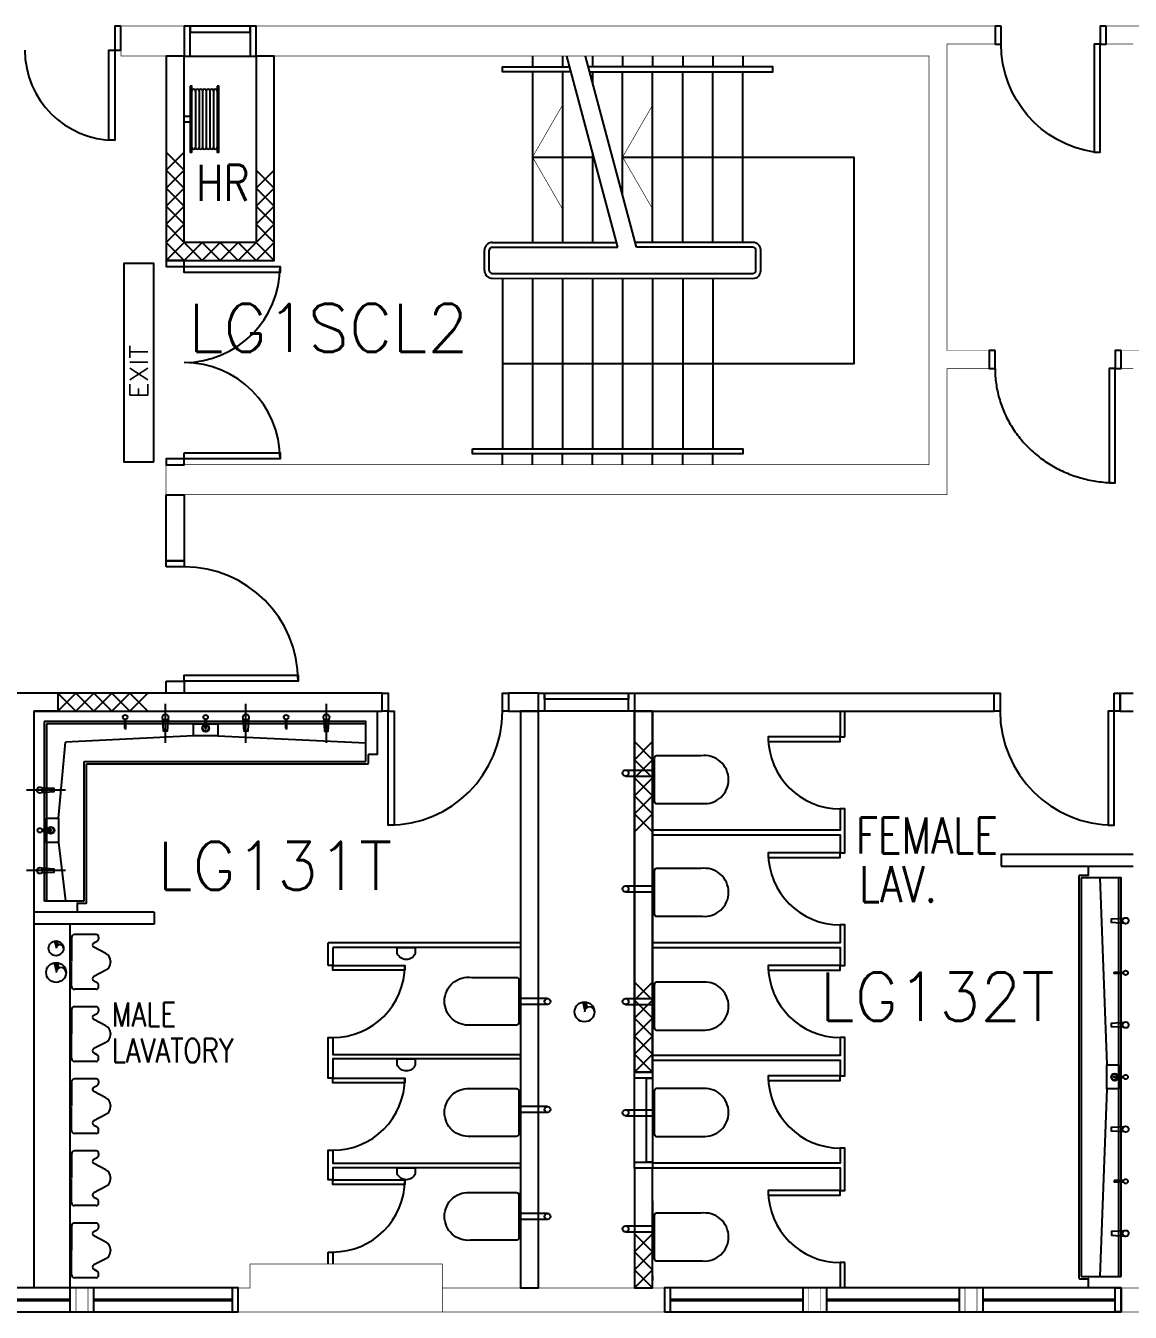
# Model space of a CAD drawing. Extents: x -163000 to 184253, y -124935 to 90032.
# Drawn here: x -77668 to -68474, y 5848 to 16553 of the extents above; entities that cross this region are included whole.
import ezdxf

# ---------------------------------------------------------------- set-up
doc = ezdxf.new("R2010")
doc.units = 0
doc.header["$LTSCALE"] = 1000
doc.header["$MEASUREMENT"] = 0
doc.linetypes.add('DOT', pattern=[0.25, 0, -0.25])
doc.layers.get('0').update_dxf_attribs({"linetype": 'CONTINUOUS'})
for name, color, linetype in [('11', 7, 'CONTINUOUS'), ('1867-BASE$0$EXISTING BASE', 1, 'CONTINUOUS'), ('21', 7, 'CONTINUOUS'), ('22', 7, 'CONTINUOUS'), ('23', 7, 'CONTINUOUS'), ('25', 7, 'CONTINUOUS'), ('30', 7, 'CONTINUOUS'), ('39', 7, 'CONTINUOUS'), ('49', 7, 'CONTINUOUS'), ('56', 7, 'CONTINUOUS'), ('6', 7, 'CONTINUOUS'), ('ROOM-NO', 4, 'CONTINUOUS')]:
    doc.layers.add(name, color=color, linetype=linetype)
doc.styles.get("Standard").update_dxf_attribs({"font": 'romans.shx', "width": 0.75})

# ---------------------------------------------------------------- blocks, each defined once
blk = doc.blocks.new('EXIT')
at = {"layer": '39', "color": 1, "linetype": 'Continuous'}
blk.add_lwpolyline([(-0.825, -0.25), (0.825, -0.25), (0.825, 0), (-0.825, 0)], close=True, dxfattribs=at)
at = {"layer": '39', "color": 1, "linetype": 'DOT'}
for centre in [(-0.375001, -0.125), (0.375001, -0.125)]:
    blk.add_circle(centre, 0.025, dxfattribs=at)
at = {"layer": '39', "color": 1, "linetype": 'Continuous', "width": 1.1}
blk.add_text('EXIT', height=0.15, dxfattribs=at).set_placement((-0.3001, -0.2))
blk = doc.blocks.new('s2118a')
at = {"layer": '11', "color": 14, "linetype": 'Continuous', "const_width": 5}
for points in [[(-76349.9, 16300.1), (-76874.9, 16300.1), (-76874.9, 16550.1), (-76349.9, 16550.1)], [(-75749.9, 16300.1), (-75749.9, 16550.1), (-75749.9, 16550.1), (-69599.9, 16550.1), (-69599.9, 16400.1), (-69999.9, 16400.1), (-69999.9, 13850.1), (-69649.9, 13850.1), (-69649.9, 13700.1), (-69999.9, 13700.1), (-69999.9, 12650.1), (-76499.9, 12650.1), (-76499.9, 12900.1), (-70149.9, 12900.1), (-70149.9, 16300.1)], [(-77250, 5850.1), (-77150, 5850.1), (-77150, 6050.1), (-77250, 6050.1)], [(-72349.9, 5850.1), (-74199.9, 5850.1), (-74199.9, 6050.1), (-72349.9, 6050.1)], [(-71149.9, 5850.1), (-71049.9, 5850.1), (-71049.9, 6050.1), (-71149.9, 6050.1)], [(-69849.9, 5850.1), (-69749.9, 5850.1), (-69749.9, 6050.1), (-69849.9, 6050.1)], [(-66799.9, 6050.1), (-68549.9, 6050.1), (-68549.9, 5850.1), (-66799.9, 5850.1)]]:
    blk.add_lwpolyline(points, close=True, dxfattribs=at)
for points in [[(-68449.9, 13700.1), (-68549.9, 13700.1), (-68549.9, 13850.1), (-68299.8, 13850.1)], [(-68449.9, 16400.1), (-68673.9, 16400.1), (-68673.9, 16550.1), (-68199.9, 16550.1)]]:
    blk.add_lwpolyline(points, dxfattribs=at)
at = {"layer": '11', "color": 14, "linetype": 'Continuous'}
blk.add_lwpolyline([(-76349.9, 16300.1), (-76499.9, 16300.1), (-76499.9, 14600.1), (-75599.9, 14600.1), (-75599.9, 16300.1), (-75749.9, 16300.1), (-75749.9, 14750.1), (-76349.9, 14750.1)], close=True, dxfattribs=at)
at = {"layer": '1867-BASE$0$EXISTING BASE', "linetype": 'Continuous'}
for p, q in [((-77399.9, 11000.1), (-77749.9, 11000.1)), ((-76499.9, 11000.1), (-77399.9, 11000.1)), ((-77399.9, 11000.1), (-77399.9, 10850.1)), ((-74699.9, 11000.1), (-76499.9, 11000.1)), ((-73549.9, 11000.1), (-73649.9, 11000.1)), ((-72599.9, 11000.1), (-69608.453, 11000.1)), ((-69608.453, 10850.1), (-69608.453, 11000.1)), ((-68558.453, 11000.1), (-68449.9, 11000.1)), ((-68558.453, 10850.1), (-68558.453, 11000.1)), ((-77599.9, 10850.1), (-77599.9, 6050.1)), ((-77399.9, 10850.1), (-77599.9, 10850.1)), ((-77589.306, 10850.1), (-74739.9, 10850.1)), ((-77399.9, 10850.1), (-74699.9, 10850.1)), ((-76504.9, 10587.057), (-76504.9, 10909.485)), ((-75834.9, 10587.057), (-75834.9, 10909.485)), ((-75164.9, 10587.057), (-75164.9, 10909.485)), ((-74739.9, 10489.975), (-74739.9, 10850.1)), ((-73649.9, 10850.1), (-73549.9, 10850.1)), ((-73549.9, 10850.1), (-73549.9, 6050.1)), ((-73399.9, 6050.1), (-73399.9, 10850.1)), ((-72599.9, 10849.9), (-73399.9, 10849.9)), ((-72599.9, 10850.1), (-69608.453, 10850.1)), ((-70887.9, 10850.1), (-70887.9, 10635.435)), ((-70850, 10635.435), (-70850, 10850.1)), ((-68558.453, 10850.1), (-68449.9, 10850.1)), ((-74839.9, 10763.1), (-77513.861, 10763.1)), ((-77513.861, 10763.1), (-77513.861, 9275.744)), ((-74835.9, 10743.1), (-77493.861, 10743.1)), ((-77493.861, 10743.1), (-77493.861, 9271.744)), ((-74835.9, 10429.975), (-74835.9, 10759.1)), ((-72449.9, 10795.1), (-72449.9, 10757.1)), ((-76269.828, 10643.1), (-77335.187, 10592.448)), ((-76069.828, 10643.1), (-74835.9, 10584.426)), ((-70887.9, 10635.435), (-70850, 10635.435)), ((-77393.861, 9957.736), (-77335.187, 10592.448)), ((-77180.736, 10429.975), (-74835.9, 10429.975)), ((-77180.736, 9271.744), (-77180.736, 10429.975)), ((-77160.736, 10409.975), (-74819.9, 10409.975)), ((-77160.736, 9255.744), (-77160.736, 10409.975)), ((-74815.9, 10413.975), (-74815.9, 10485.975)), ((-74739.9, 10489.975), (-74811.9, 10489.975)), ((-72449.9, 10484.053), (-72449.9, 10184.053)), ((-72449.9, 10457.5), (-72449.9, 10157.5)), ((-72675, 10358.953), (-72449.9, 10358.953)), ((-72675, 10308.953), (-72449.9, 10308.953)), ((-77337.817, 10192.664), (-77660.245, 10192.664)), ((-77393.861, 9757.736), (-77335.187, 9271.744)), ((-69549.9, 9659.2), (-69549.9, 9559.2)), ((-69549.9, 9659.2), (-68449.9, 9659.2)), ((-69549.9, 9559.2), (-68449.9, 9559.2)), ((-68822.163, 9487.2), (-68822.163, 9559.2)), ((-77337.817, 9522.664), (-77660.245, 9522.664)), ((-72449.9, 9520.3), (-72449.9, 9220.3)), ((-68902.163, 9479.2), (-68902.163, 6130.1)), ((-68826.163, 9483.2), (-68898.163, 9483.2)), ((-68882.163, 9463.2), (-68882.163, 6146.1)), ((-68553.038, 9463.2), (-68882.163, 9463.2)), ((-68727.164, 9463.2), (-68669.038, 7907.743)), ((-68569.038, 6146.1), (-68569.038, 9463.2)), ((-68549.038, 6150.1), (-68549.038, 9459.2)), ((-72675, 9395.2), (-72449.9, 9395.2)), ((-72675, 9345.2), (-72449.9, 9345.2)), ((-77509.861, 9271.744), (-77180.736, 9271.744)), ((-77240.736, 9247.744), (-77240.736, 9175.744)), ((-77236.736, 9251.744), (-77164.736, 9251.744)), ((-76599.9, 9175.744), (-77600.861, 9175.744)), ((-76599.9, 9175.744), (-76599.9, 9075.744)), ((-76599.9, 9075.744), (-77600.861, 9075.744)), ((-77299.9, 9075.744), (-77299.9, 6050.1)), ((-77412.578, 8887.436), (-77424.206, 8936.638)), ((-77408.013, 8895.027), (-77417.994, 8937.255)), ((-77402.839, 8900.035), (-77411.631, 8937.237)), ((-77397.281, 8903.421), (-77405.107, 8936.533)), ((-77286.588, 8966.069), (-77286.588, 8765.069)), ((-77081.588, 8990.069), (-77262.588, 8990.069)), ((-77111.588, 8902.669), (-77111.588, 8902.269)), ((-77100.588, 8920.569), (-77072.688, 8934.469)), ((-77061.588, 8970.069), (-77061.588, 8952.369)), ((-73549.9, 8920.7), (-75149.8, 8920.7)), ((-75149.8, 8733.4), (-75149.8, 8920.7)), ((-73549.9, 8920.7), (-73549.9, 8882.7)), ((-76999.488, 8832.269), (-77100.788, 8884.469)), ((-73549.9, 8882.7), (-75111.9, 8882.7)), ((-75111.9, 8882.7), (-75111.9, 8733.4)), ((-77411.281, 8690.815), (-77426.785, 8756.417)), ((-77405.195, 8700.935), (-77418.502, 8757.24)), ((-77398.296, 8707.613), (-77410.019, 8757.215)), ((-77390.886, 8712.127), (-77401.32, 8756.277)), ((-77286.588, 8559.469), (-77286.588, 8760.469)), ((-76999.488, 8693.169), (-77100.788, 8641.069)), ((-76961.588, 8770.069), (-76961.588, 8762.769)), ((-76961.588, 8755.369), (-76961.588, 8762.769)), ((-75111.9, 8733.4), (-75149.8, 8733.4)), ((-77111.588, 8622.769), (-77111.588, 8623.269)), ((-77100.588, 8604.969), (-77072.688, 8590.969)), ((-77061.588, 8555.469), (-77061.588, 8573.069)), ((-73549.9, 8283.1), (-73549.9, 8583.1)), ((-72449.9, 8583.1), (-72449.9, 8283.1)), ((-77081.588, 8535.469), (-77262.588, 8535.469)), ((-73324.8, 8458.2), (-73549.9, 8458.2)), ((-72675, 8458), (-72449.9, 8458)), ((-77286.588, 8366.069), (-77286.588, 8165.069)), ((-77081.588, 8390.069), (-77262.588, 8390.069)), ((-77061.588, 8370.069), (-77061.588, 8352.369)), ((-73324.8, 8408.2), (-73549.9, 8408.2)), ((-73013.866, 8363.181), (-73029.37, 8428.783)), ((-73007.781, 8373.301), (-73021.088, 8429.606)), ((-73000.882, 8379.979), (-73012.604, 8429.581)), ((-72993.471, 8384.493), (-73003.906, 8428.643)), ((-72675, 8408), (-72449.9, 8408)), ((-77111.588, 8302.669), (-77111.588, 8302.269)), ((-76999.488, 8232.269), (-77100.788, 8284.469)), ((-77100.588, 8320.569), (-77072.688, 8334.469)), ((-77286.588, 7959.469), (-77286.588, 8160.469)), ((-76961.588, 8170.069), (-76961.588, 8162.769)), ((-76961.588, 8155.369), (-76961.588, 8162.769)), ((-76999.488, 8093.169), (-77100.788, 8041.069)), ((-77081.588, 7935.469), (-77262.588, 7935.469)), ((-77111.588, 8022.769), (-77111.588, 8023.269)), ((-77100.588, 8004.969), (-77072.688, 7990.969)), ((-77061.588, 7955.469), (-77061.588, 7973.069)), ((-72600.1, 7045.5), (-72600.1, 7845.5)), ((-77286.588, 7766.069), (-77286.588, 7565.069)), ((-77081.588, 7790.069), (-77262.588, 7790.069)), ((-77100.588, 7720.569), (-77072.688, 7734.469)), ((-77061.588, 7770.069), (-77061.588, 7752.369)), ((-68669.038, 7707.743), (-68727.164, 6146.1)), ((-77111.588, 7702.669), (-77111.588, 7702.269)), ((-76999.488, 7632.269), (-77100.788, 7684.469)), ((-73549.9, 7385.101), (-73549.9, 7685.101)), ((-72449.9, 7685.301), (-72449.9, 7385.301)), ((-77286.588, 7359.469), (-77286.588, 7560.469)), ((-76961.588, 7570.069), (-76961.588, 7562.769)), ((-76961.588, 7555.369), (-76961.588, 7562.769)), ((-73324.8, 7560.201), (-73549.9, 7560.201)), ((-73324.8, 7510.201), (-73549.9, 7510.201)), ((-72675, 7532.286), (-72449.9, 7532.286)), ((-77111.588, 7422.769), (-77111.588, 7423.269)), ((-76999.488, 7493.169), (-77100.788, 7441.069)), ((-77100.588, 7404.969), (-77072.688, 7390.969)), ((-72675, 7482.286), (-72449.9, 7482.286)), ((-77081.588, 7335.469), (-77262.588, 7335.469)), ((-77061.588, 7355.469), (-77061.588, 7373.069)), ((-77081.588, 7190.069), (-77262.588, 7190.069)), ((-77286.588, 7166.069), (-77286.588, 6965.069)), ((-77111.588, 7102.669), (-77111.588, 7102.269)), ((-76999.488, 7032.269), (-77100.788, 7084.469)), ((-77100.588, 7120.569), (-77072.688, 7134.469)), ((-77061.588, 7170.069), (-77061.588, 7152.369)), ((-77286.588, 6759.469), (-77286.588, 6960.469)), ((-76961.588, 6970.069), (-76961.588, 6962.769)), ((-76961.588, 6955.369), (-76961.588, 6962.769)), ((-76999.488, 6893.169), (-77100.788, 6841.069)), ((-77111.588, 6822.769), (-77111.588, 6823.269)), ((-77100.588, 6804.969), (-77072.688, 6790.969)), ((-77061.588, 6755.469), (-77061.588, 6773.069)), ((-73549.9, 6549.7), (-73549.9, 6849.7)), ((-72450, 6775.2), (-72450, 6475.2)), ((-77081.588, 6735.469), (-77262.588, 6735.469)), ((-73324.8, 6670.121), (-73549.9, 6670.121)), ((-72449.9, 6691.049), (-72449.9, 6391.049)), ((-77286.588, 6566.069), (-77286.588, 6365.069)), ((-77081.588, 6590.069), (-77262.588, 6590.069)), ((-77100.588, 6520.569), (-77072.688, 6534.469)), ((-77061.588, 6570.069), (-77061.588, 6552.369)), ((-73324.8, 6620.121), (-73549.9, 6620.121)), ((-72675, 6565.949), (-72449.9, 6565.949)), ((-77111.588, 6502.669), (-77111.588, 6502.269)), ((-76999.488, 6432.269), (-77100.788, 6484.469)), ((-72675, 6515.949), (-72449.9, 6515.949)), ((-72599.9, 6500.1), (-72449.9, 6350.1)), ((-72599.9, 6350.1), (-72449.9, 6500.1)), ((-77286.588, 6159.469), (-77286.588, 6360.469)), ((-76961.588, 6370.069), (-76961.588, 6362.769)), ((-76961.588, 6355.369), (-76961.588, 6362.769)), ((-75149.9, 6348.905), (-75111.9, 6348.905)), ((-75149.885, 6250.1), (-75149.9, 6348.905)), ((-75111.9, 6348.905), (-75111.9, 6250.1)), ((-72599.9, 6350.1), (-72449.9, 6200.1)), ((-72599.9, 6200.1), (-72449.9, 6350.1)), ((-77111.588, 6222.769), (-77111.588, 6223.269)), ((-76999.488, 6293.169), (-77100.788, 6241.069)), ((-70849.9, 6260.887), (-70887.9, 6260.887)), ((-70887.9, 6260.887), (-70887.9, 6050.1)), ((-70849.972, 6050.1), (-70849.9, 6260.887)), ((-77081.588, 6135.469), (-77262.588, 6135.469)), ((-77100.588, 6204.969), (-77072.688, 6190.969)), ((-77061.588, 6155.469), (-77061.588, 6173.069)), ((-72599.9, 6200.1), (-72449.9, 6050.1)), ((-72599.9, 6050.1), (-72449.9, 6200.1)), ((-72449.8, 6151.025), (-72449.8, 6113.025)), ((-68898.163, 6126.1), (-68826.163, 6126.1)), ((-68882.163, 6146.1), (-68553.038, 6146.1)), ((-68822.163, 6050.1), (-68822.163, 6122.1))]:
    blk.add_line(p, q, dxfattribs=at)
for points in [[(-69549.9, 16550.1), (-69599.9, 16550.1), (-69599.9, 16400.1), (-69549.9, 16400.1)], [(-69549.9, 16550.1), (-69599.9, 16550.1), (-69599.9, 16400.1), (-69549.9, 16400.1)], [(-68673.9, 16550.1), (-68723.9, 16550.1), (-68723.9, 16400.1), (-68673.9, 16400.1)], [(-68673.9, 16550.1), (-68723.9, 16550.1), (-68723.9, 16400.1), (-68673.9, 16400.1)], [(-68723.9, 16400.1), (-68773.9, 16400.1), (-68773.9, 15500.1), (-68723.9, 15500.1)], [(-68723.9, 16400.1), (-68773.9, 16400.1), (-68773.9, 15500.1), (-68723.9, 15500.1)], [(-69599.9, 13850.1), (-69649.9, 13850.1), (-69649.9, 13700.1), (-69599.9, 13700.1)], [(-69599.9, 13850.1), (-69649.9, 13850.1), (-69649.9, 13700.1), (-69599.9, 13700.1)], [(-68549.9, 13850.1), (-68599.9, 13850.1), (-68599.9, 13700.1), (-68549.9, 13700.1)], [(-68549.9, 13850.1), (-68599.9, 13850.1), (-68599.9, 13700.1), (-68549.9, 13700.1)], [(-68599.9, 13700.1), (-68649.9, 13700.1), (-68649.9, 12750.1), (-68599.9, 12750.1)], [(-76499.9, 12650.1), (-76349.9, 12650.1), (-76349.9, 12100.1), (-76499.9, 12100.1)], [(-76499.9, 12650.1), (-76349.9, 12650.1), (-76349.9, 12100.1), (-76499.9, 12100.1)], [(-76499.9, 12050.1), (-76499.9, 12100.1), (-76349.9, 12100.1), (-76349.9, 12050.1)], [(-76499.9, 12050.1), (-76499.9, 12100.1), (-76349.9, 12100.1), (-76349.9, 12050.1)], [(-76349.9, 11100.1), (-76349.9, 11150.1), (-75399.9, 11150.1), (-75399.9, 11100.1)], [(-76349.9, 11100.1), (-76349.9, 11150.1), (-75399.9, 11150.1), (-75399.9, 11100.1)], [(-76499.9, 11100.1), (-76349.9, 11100.1), (-76349.9, 11000.1), (-76499.9, 11000.1)], [(-74649.9, 10850.1), (-74699.9, 10850.1), (-74699.9, 11000.1), (-74649.9, 11000.1)], [(-73649.9, 10850.1), (-73699.9, 10850.1), (-73699.9, 11000.1), (-73649.9, 11000.1)], [(-73349.9, 10999.9), (-73349.9, 10849.9), (-73399.9, 10849.9), (-73399.9, 10999.9)], [(-72649.9, 10999.9), (-72649.9, 10949.9), (-73349.9, 10949.9), (-73349.9, 10999.9)], [(-72599.9, 10999.9), (-72599.9, 10849.9), (-72649.9, 10849.9), (-72649.9, 10999.9)], [(-69608.453, 11000.1), (-69558.453, 11000.1), (-69558.453, 10850.1), (-69608.453, 10850.1)], [(-68608.453, 11000.1), (-68558.453, 11000.1), (-68558.453, 10850.1), (-68608.453, 10850.1)], [(-74649.9, 10850.1), (-74599.9, 10850.1), (-74599.9, 9900.1), (-74649.9, 9900.1)], [(-73399.9, 10850.1), (-73549.9, 10850.1), (-73549.9, 6050.1), (-73399.9, 6050.1)], [(-72599.9, 7845.5), (-72449.9, 7845.5), (-72449.9, 10850.1), (-72599.9, 10850.1)], [(-68608.453, 10850.1), (-68658.453, 10850.1), (-68658.453, 9900.1), (-68608.453, 9900.1)], [(-76269.828, 10743.1), (-76069.828, 10743.1), (-76069.828, 10643.1), (-76269.828, 10643.1)], [(-70887.9, 10635.435), (-71487.9, 10635.435), (-71487.9, 10597.435), (-70887.9, 10597.435)], [(-77493.861, 9757.736), (-77493.861, 9957.736), (-77393.861, 9957.736), (-77393.861, 9757.736)], [(-72449.9, 9857.9), (-72449.9, 9819.9), (-70887.9, 9819.9), (-70887.9, 9670.6), (-70850, 9670.6), (-70850, 10035.435), (-70888, 10035.435), (-70888, 9857.9)], [(-70887.9, 9670.6), (-71487.9, 9670.6), (-71487.9, 9632.6), (-70887.9, 9632.6)], [(-72449.9, 8920.7), (-72449.9, 8882.7), (-70887.9, 8882.7), (-70887.9, 8733.4), (-70850, 8733.4), (-70850, 9070.6), (-70888, 9070.6), (-70888, 8920.7)], [(-75111.9, 8733.4), (-74511.9, 8733.4), (-74511.9, 8695.4), (-75111.9, 8695.4)], [(-70887.9, 8733.4), (-71487.9, 8733.4), (-71487.9, 8695.4), (-70887.9, 8695.4)], [(-73550, 7993.463), (-73550, 7955.463), (-75112, 7955.463), (-75111.9, 7795.063), (-75149.8, 7795.063), (-75149.8, 8133.4), (-75111.8, 8133.4), (-75111.9, 7993.463)], [(-72449.8, 7983.5), (-72449.8, 7945.5), (-70887.8, 7945.5), (-70887.8, 7814.94), (-70849.9, 7814.94), (-70849.9, 8133.4), (-70887.9, 8133.4), (-70887.9, 7983.5)], [(-72450.1, 7795.5), (-72600.1, 7795.5), (-72600.1, 7845.5), (-72450.1, 7845.5)], [(-68569.038, 7907.743), (-68569.038, 7707.743), (-68669.038, 7707.743), (-68669.038, 7907.743)], [(-75111.9, 7795.063), (-74511.9, 7795.063), (-74511.9, 7757.063), (-75111.9, 7757.063)], [(-72450.1, 7095.5), (-72500.1, 7095.5), (-72500.1, 7795.5), (-72450.1, 7795.5)], [(-70887.9, 7813.803), (-71487.9, 7813.803), (-71487.9, 7775.803), (-70887.9, 7775.803)], [(-73549.9, 7088.225), (-73549.9, 7050.225), (-75111.9, 7050.225), (-75111.9, 6948.905), (-75149.8, 6948.905), (-75149.8, 7195.063), (-75111.8, 7195.063), (-75111.8, 7088.225)], [(-72449.9, 7088.225), (-72449.9, 7050.225), (-70887.9, 7050.225), (-70887.9, 6860.887), (-70850, 6860.887), (-70850, 7213.803), (-70888, 7213.803), (-70888, 7088.225)], [(-72450.1, 7045.5), (-72600.1, 7045.5), (-72600.1, 7095.5), (-72450.1, 7095.5)], [(-72449.9, 7045.5), (-72599.9, 7045.5), (-72599.9, 6050.1), (-72449.9, 6050.1)], [(-72599.9, 6050.1), (-72449.9, 6050.1), (-72449.9, 7045.5), (-72599.9, 7045.5)], [(-75111.9, 6948.905), (-74511.9, 6948.905), (-74511.9, 6910.905), (-75111.9, 6910.905)], [(-70887.9, 6860.887), (-71487.9, 6860.887), (-71487.9, 6822.887), (-70887.9, 6822.887)]]:
    blk.add_lwpolyline(points, close=True, dxfattribs=at)
for points in [[(-68773.9, 15500.1, -0.370403647), (-69549.9, 16400.1, 0.636748227)], [(-69599.9, 13700.1, 0.03443), (-69591.286, 13575.996, 0.034243), (-69565.826, 13454.222, 0.03412), (-69523.621, 13336.29, 0.033623), (-69465.925, 13225.1, 0.033418), (-69392.968, 13121.482, 0.03277), (-69307.007, 13028.349, 0.032546), (-69208.316, 12946.203, 0.031931), (-69099.9, 12877.376, 0.031747), (-68982.3, 12822.335, 0.031316), (-68858.719, 12782.47, 0.031214), (-68730.317, 12758.242, 0.03106), (-68599.9, 12750.1)], [(-76845.716, 10781.388), (-76845.716, 10708.018, 1), (-76833.939, 10708.018), (-76833.939, 10781.388)], [(-76175.716, 10781.388), (-76175.716, 10708.018, 1), (-76163.939, 10708.018), (-76163.939, 10781.388)], [(-75505.716, 10781.388), (-75505.716, 10708.018, 1), (-75493.939, 10708.018), (-75493.939, 10781.388)], [(-72046.517, 10477.535), (-72416.848, 10477.535, 0.414213562), (-72436.848, 10457.535), (-72436.848, 10100.369, 0.414213562), (-72416.848, 10080.369), (-72035.051, 10080.369, 0.43962392), (-71817.878, 10279.631, 0.456997324), (-72046.517, 10477.535)], [(-77532.148, 9851.847), (-77458.778, 9851.847, 1), (-77458.778, 9863.624), (-77532.148, 9863.624)], [(-72046.517, 9539.906), (-72416.848, 9539.906, 0.414213562), (-72436.848, 9519.906), (-72436.848, 9162.741, 0.414213562), (-72416.848, 9142.741), (-72035.051, 9142.741, 0.43962392), (-71817.878, 9342.002, 0.456997324), (-72046.517, 9539.906)], [(-74425.078, 8832.7, -0.666666663), (-74575.078, 8832.7), (-74575.078, 8882.7), (-74425.078, 8882.7), (-74425.078, 8832.7)], [(-68530.628, 8665.862), (-68603.998, 8665.862, -1), (-68603.998, 8677.638), (-68530.628, 8677.638)], [(-73953.283, 8634.121), (-73582.952, 8634.121, -0.414213562), (-73562.952, 8614.121), (-73562.952, 8256.955, -0.414213562), (-73582.952, 8236.955), (-73964.749, 8236.955, -0.43962392), (-74181.922, 8436.217, -0.456997324), (-73953.283, 8634.121)], [(-72046.517, 8593.397), (-72416.848, 8593.397, 0.414213562), (-72436.848, 8573.397), (-72436.848, 8216.232, 0.414213562), (-72416.848, 8196.232), (-72035.051, 8196.232, 0.43962392), (-71817.878, 8395.493, 0.456997324), (-72046.517, 8593.397)], [(-74425.078, 7905.463, -0.666666663), (-74575.078, 7905.463), (-74575.078, 7955.463), (-74425.078, 7955.463), (-74425.078, 7905.463)], [(-73953.283, 7708.411), (-73582.952, 7708.411, -0.414213562), (-73562.952, 7688.411), (-73562.952, 7331.246, -0.414213562), (-73582.952, 7311.246), (-73964.749, 7311.246, -0.43962392), (-74181.922, 7510.507, -0.456997324), (-73953.283, 7708.411)], [(-72046.517, 7708.411), (-72416.848, 7708.411, 0.414213562), (-72436.848, 7688.411), (-72436.848, 7331.246, 0.414213562), (-72416.848, 7311.246), (-72035.051, 7311.246, 0.43962392), (-71817.878, 7510.507, 0.456997324), (-72046.517, 7708.411)], [(-68530.75, 7798.762), (-68604.12, 7798.762, -1), (-68604.12, 7810.538), (-68530.75, 7810.538)], [(-74425.078, 7000.225, -0.666666663), (-74575.078, 7000.225), (-74575.078, 7050.225), (-74425.078, 7050.225), (-74425.078, 7000.225)], [(-68530.75, 6943.438), (-68604.12, 6943.438, 1), (-68604.12, 6931.662), (-68530.75, 6931.662)], [(-73953.283, 6843.465), (-73582.952, 6843.465, -0.414213562), (-73562.952, 6823.465), (-73562.952, 6466.3, -0.414213562), (-73582.952, 6446.3), (-73964.749, 6446.3, -0.43962392), (-74181.922, 6645.561, -0.456997324), (-73953.283, 6843.465)], [(-72046.517, 6671.983), (-72416.848, 6671.983, 0.414213562), (-72436.848, 6651.983), (-72436.848, 6294.818, 0.414213562), (-72416.848, 6274.818), (-72035.051, 6274.818, 0.43962392), (-71817.878, 6474.079, 0.456997324), (-72046.517, 6671.983)]]:
    blk.add_lwpolyline(points, format="xyb", dxfattribs=at)
for points in [[(-68773.9, 16400.1), (-68773.9, 15500.1)], [(-68773.9, 16400.1), (-68773.9, 15500.1)], [(-77399.9, 10850.1), (-77249.9, 11000.1), (-77099.9, 10850.1), (-76949.9, 11000.1), (-76799.9, 10850.1), (-76649.9, 11000.1)], [(-77399.9, 11000.1), (-77249.9, 10850.1), (-77099.9, 11000.1), (-76949.9, 10850.1), (-76799.9, 11000.1), (-76649.9, 10850.1)], [(-74699.9, 11000.1), (-77399.9, 11000.1), (-77399.9, 10850.1), (-74699.9, 10850.1)], [(-73649.9, 10850.1), (-73399.9, 10850.1), (-73399.9, 11000.1), (-73649.9, 11000.1)], [(-72449.9, 10850.1), (-72449.9, 7845.5), (-72599.9, 7845.5), (-72599.9, 10850.1)], [(-76482.416, 10788.26), (-76489.197, 10682.46), (-76520.603, 10682.46), (-76527.384, 10788.26)], [(-75812.416, 10788.26), (-75819.197, 10682.46), (-75850.603, 10682.46), (-75857.384, 10788.26)], [(-75187.384, 10788.26), (-75180.603, 10682.46), (-75149.197, 10682.46), (-75142.416, 10788.26)], [(-72449.9, 9845.5), (-72599.9, 9995.5), (-72449.9, 10145.5), (-72599.9, 10295.5), (-72449.9, 10445.5), (-72599.9, 10595.5)], [(-72599.9, 9845.5), (-72449.9, 9995.5), (-72599.9, 10145.5), (-72449.9, 10295.5), (-72599.9, 10445.5), (-72449.9, 10595.5)], [(-77539.02, 10215.148), (-77433.22, 10208.366), (-77433.22, 10176.961), (-77539.02, 10170.18)], [(-77539.02, 9545.148), (-77433.22, 9538.366), (-77433.22, 9506.961), (-77539.02, 9500.18)], [(-68523.878, 9082.816), (-68629.678, 9089.597), (-68629.678, 9121.003), (-68523.878, 9127.784)], [(-72449.9, 7845.5), (-72599.9, 7995.5), (-72449.9, 8145.5), (-72599.9, 8295.5), (-72449.9, 8445.5), (-72599.9, 8595.5)], [(-72599.9, 7845.5), (-72449.9, 7995.5), (-72599.9, 8145.5), (-72449.9, 8295.5), (-72599.9, 8445.5), (-72449.9, 8595.5)], [(-68523.878, 8215.716), (-68629.678, 8222.497), (-68629.678, 8253.903), (-68523.878, 8260.684)], [(-68523.878, 7348.616), (-68629.678, 7355.397), (-68629.678, 7386.803), (-68523.878, 7393.584)], [(-68523.878, 6526.484), (-68629.678, 6519.703), (-68629.678, 6488.297), (-68523.878, 6481.516)]]:
    blk.add_lwpolyline(points, dxfattribs=at)
for centre, radius in [((-76839.828, 10799.189), 18.75), ((-76504.9, 10799.189), 25), ((-76169.828, 10799.189), 18.75), ((-75834.9, 10799.189), 25), ((-75499.828, 10799.189), 18.75), ((-75164.9, 10799.189), 25), ((-76169.828, 10708.088), 30), ((-76169.828, 10708.088), 25), ((-72675, 10333.953), 25), ((-77549.95, 10192.664), 25), ((-77549.95, 9857.736), 18.75), ((-77458.849, 9857.736), 30), ((-77458.849, 9857.736), 25), ((-77549.95, 9522.664), 25), ((-72675, 9370.2), 25), ((-68512.949, 9105.3), 25), ((-77414.993, 8875.453), 61.875), ((-77414.501, 8674.837), 82.5), ((-68512.826, 8671.75), 18.75), ((-73324.8, 8433.2), 25), ((-72675, 8433), 25), ((-73017.086, 8347.203), 82.5), ((-68512.949, 8238.2), 25), ((-68604.049, 7804.65), 30), ((-68604.049, 7804.65), 25), ((-68512.949, 7804.65), 18.75), ((-73324.8, 7535.201), 25), ((-72675, 7507.286), 25), ((-68512.949, 7371.1), 25), ((-68512.949, 6937.55), 18.75), ((-73324.8, 6645.121), 25), ((-72675, 6540.949), 25), ((-68512.949, 6504), 25)]:
    blk.add_circle(centre, radius, dxfattribs=at)
for centre, radius, start, end in [((-76349.9, 11100.1), 950, 0, 90), ((-76349.9, 11100.1), 950, 0, 90), ((-74649.9, 10850.1), 950, 270, 0), ((-68608.453, 10850.1), 950, 180, 270), ((-74839.9, 10759.1), 4, 0, 90), ((-70887.9, 10635.435), 600, 180, 269.99045), ((-74819.9, 10413.975), 4, 270, 0), ((-74811.9, 10485.975), 4, 90, 180), ((-70887.9, 9670.6), 600, 180, 269.99045), ((-68898.163, 9479.2), 4, 90, 180), ((-68826.163, 9487.2), 4, 270, 0), ((-68553.038, 9459.2), 4, 0, 90), ((-77509.861, 9275.744), 4, 180, 270), ((-77236.736, 9247.744), 4, 90, 180), ((-77164.736, 9255.744), 4, 270, 0), ((-77384.055, 8875.453), 30.938, 0, 180), ((-77262.598, 8966.019), 24, 90, 179.9999972), ((-77091.598, 8902.664), 20, 116.5913, 179.9999972), ((-77091.598, 8902.222), 20, 180, 242.77975), ((-77081.598, 8970.019), 20, 0, 89.9999972), ((-77081.598, 8952.379), 20, 296.5650444, 359.9999917), ((-77031.598, 8770.114), 70, 0.0000028, 62.676975), ((-77373.251, 8674.837), 41.25, 0, 180), ((-77031.598, 8755.364), 70, 297.323025, 359.9999972), ((-75111.9, 8733.4), 600, 270.00955, 0), ((-70887.9, 8733.4), 600, 180, 269.99045), ((-77091.598, 8623.256), 20, 117.2202361, 179.9999861), ((-77091.598, 8622.813), 20, 179.9999972, 243.4086944), ((-77081.598, 8573.098), 20, 0, 63.4349472), ((-68553.038, 8592.1), 4, 0, 90), ((-77262.598, 8559.459), 24, 179.9999972, 269.9999944), ((-77081.598, 8555.459), 20, 270, 359.9999972), ((-77262.598, 8366.019), 24, 90, 179.9999972), ((-77081.598, 8370.019), 20, 0, 89.9999972), ((-77081.598, 8352.379), 20, 296.5650444, 359.9999917), ((-72975.836, 8347.203), 41.25, 0, 180), ((-77091.598, 8302.664), 20, 116.5913, 179.9999972), ((-77091.598, 8302.222), 20, 180, 242.77975), ((-77031.598, 8170.114), 70, 0.0000028, 62.676975), ((-77031.598, 8155.364), 70, 297.323025, 359.9999972), ((-77091.598, 8023.256), 20, 117.2202361, 179.9999861), ((-77262.598, 7959.459), 24, 179.9999972, 269.9999944), ((-77091.598, 8022.813), 20, 179.9999972, 243.4086944), ((-77081.598, 7955.459), 20, 270, 359.9999972), ((-77081.598, 7973.098), 20, 0, 63.4349472), ((-77262.598, 7766.019), 24, 90, 179.9999972), ((-77091.598, 7702.664), 20, 116.5913, 179.9999972), ((-77081.598, 7770.019), 20, 0, 89.9999972), ((-77081.598, 7752.379), 20, 296.5650444, 359.9999917), ((-75111.9, 7795.063), 600, 270.00955, 0), ((-70887.9, 7813.803), 600, 180, 269.99045), ((-77091.598, 7702.222), 20, 180, 242.77975), ((-77031.598, 7570.114), 70, 0.0000028, 62.676975), ((-77031.598, 7555.364), 70, 297.323025, 359.9999972), ((-77091.598, 7423.256), 20, 117.2202361, 179.9999861), ((-77091.598, 7422.813), 20, 179.9999972, 243.4086944), ((-77081.598, 7373.098), 20, 0, 63.4349472), ((-77262.598, 7359.459), 24, 179.9999972, 269.9999944), ((-77081.598, 7355.459), 20, 270, 359.9999972), ((-77262.598, 7166.019), 24, 90, 179.9999972), ((-77081.598, 7170.019), 20, 0, 89.9999972), ((-77091.598, 7102.664), 20, 116.5913, 179.9999972), ((-77091.598, 7102.222), 20, 180, 242.77975), ((-77081.598, 7152.379), 20, 296.5650444, 359.9999917), ((-77031.598, 6970.114), 70, 0.0000028, 62.676975), ((-77031.598, 6955.364), 70, 297.323025, 359.9999972), ((-75111.9, 6948.905), 600, 270.00955, 0), ((-70887.9, 6860.887), 600, 180, 269.99045), ((-77262.598, 6759.459), 24, 179.9999972, 269.9999944), ((-77091.598, 6823.256), 20, 117.2202361, 179.9999861), ((-77091.598, 6822.813), 20, 179.9999972, 243.4086944), ((-77081.598, 6755.459), 20, 270, 359.9999972), ((-77081.598, 6773.098), 20, 0, 63.4349472), ((-77262.598, 6566.019), 24, 90, 179.9999972), ((-77081.598, 6570.019), 20, 0, 89.9999972), ((-77081.598, 6552.379), 20, 296.5650444, 359.9999917), ((-77091.598, 6502.664), 20, 116.5913, 179.9999972), ((-77091.598, 6502.222), 20, 180, 242.77975), ((-77031.598, 6370.114), 70, 0.0000028, 62.676975), ((-77031.598, 6355.364), 70, 297.323025, 359.9999972), ((-77091.598, 6223.256), 20, 117.2202361, 179.9999861), ((-77091.598, 6222.813), 20, 179.9999972, 243.4086944), ((-77262.598, 6159.459), 24, 179.9999972, 269.9999944), ((-77081.598, 6155.459), 20, 270, 359.9999972), ((-77081.598, 6173.098), 20, 0, 63.4349472), ((-68898.163, 6130.1), 4, 180, 270), ((-68826.163, 6122.1), 4, 0, 90), ((-68553.038, 6150.1), 4, 270, 0)]:
    blk.add_arc(centre, radius, start, end, dxfattribs=at)
for p in [(-73549.9, 7977.463), (-73549.9, 7072.225)]:
    blk.add_point(p, dxfattribs=at)
at = {"layer": '22', "color": 14, "linetype": 'Continuous'}
for points in [[(-76349.9, 14750.1), (-76499.9, 14900.1), (-76349.9, 15050.1), (-76499.9, 15200.1), (-76349.9, 15350.1), (-76499.9, 15500.1)], [(-76499.9, 14750.1), (-76349.9, 14900.1), (-76499.9, 15050.1), (-76349.9, 15200.1), (-76499.9, 15350.1), (-76349.9, 15500.1)], [(-75599.9, 14600.1), (-75749.9, 14750.1), (-75599.9, 14900.1), (-75749.9, 15050.1), (-75599.9, 15200.1), (-75749.9, 15350.1)], [(-75749.9, 14600.1), (-75599.9, 14750.1), (-75749.9, 14900.1), (-75599.9, 15050.1), (-75749.9, 15200.1), (-75599.9, 15350.1)], [(-75749.9, 14750.1), (-75899.9, 14600.1), (-76049.9, 14750.1), (-76199.9, 14600.1), (-76349.9, 14750.1), (-76499.9, 14600.1)], [(-75749.9, 14600.1), (-75899.9, 14750.1), (-76049.9, 14600.1), (-76199.9, 14750.1), (-76349.9, 14600.1), (-76499.9, 14750.1)]]:
    blk.add_lwpolyline(points, dxfattribs=at)
at = {"layer": '23', "color": 14, "linetype": 'Continuous'}
for points in [[(-81200, 5850.1), (-75899.9, 5850.1), (-75899.9, 6050.1), (-81200, 6050.1)], [(-77300, 5850.1), (-77100, 5850.1), (-77100, 6050.1), (-77300, 6050.1)], [(-75949.9, 5850.1), (-75899.9, 5850.1), (-75899.9, 6050.1), (-75949.9, 6050.1)], [(-72349.9, 5850.1), (-68549.9, 5850.1), (-68549.9, 6050.1), (-72349.9, 6050.1)], [(-72349.9, 5850.1), (-72299.9, 5850.1), (-72299.9, 6050.1), (-72349.9, 6050.1)], [(-71199.9, 5850.1), (-70999.9, 5850.1), (-70999.9, 6050.1), (-71199.9, 6050.1)], [(-69899.9, 5850.1), (-69699.9, 5850.1), (-69699.9, 6050.1), (-69899.9, 6050.1)], [(-68549.9, 5850.1), (-68599.9, 5850.1), (-68599.9, 6050.1), (-68549.9, 6050.1)], [(-78450, 5945.1), (-77300, 5945.1), (-77300, 5955.1), (-78450, 5955.1)], [(-77100, 5945.1), (-75950, 5945.1), (-75950, 5955.1), (-77100, 5955.1)], [(-72299.9, 5945.1), (-71199.9, 5945.1), (-71199.9, 5955.1), (-72299.9, 5955.1)], [(-70999.9, 5945.1), (-69899.9, 5945.1), (-69899.9, 5955.1), (-70999.9, 5955.1)], [(-69699.9, 5945.1), (-68599.9, 5945.1), (-68599.9, 5955.1), (-69699.9, 5955.1)]]:
    blk.add_lwpolyline(points, close=True, dxfattribs=at)
at = {"layer": '25', "color": 10, "linetype": 'Continuous'}
for p, q in [((-73449.7, 16300.1), (-73449.7, 16209.5)), ((-73199.7, 16300.1), (-73199.7, 16209.5)), ((-72738.9, 14709.7), (-73165, 16300.1)), ((-72583.7, 14709.7), (-73009.8, 16300.1)), ((-72949.7, 16300.1), (-72949.7, 16209.5)), ((-72699.7, 16300.1), (-72699.7, 16209.5)), ((-72449.7, 16300.1), (-72449.7, 16209.5)), ((-72199.7, 16300.1), (-72199.7, 16209.5)), ((-71949.7, 16300.1), (-71949.7, 16209.5)), ((-71699.7, 16300.1), (-71699.7, 16209.5)), ((-73449.7, 16170.1), (-73449.7, 14749.7)), ((-73199.7, 16169.6), (-73199.7, 14749.7)), ((-72949.7, 16170.1), (-72949.7, 16070.4)), ((-72699.7, 15142.7), (-72699.7, 16170.1)), ((-72449.7, 14750.1), (-72449.7, 16170.1)), ((-72199.7, 14750.1), (-72199.7, 16170.1)), ((-71949.7, 14750.1), (-71949.7, 16170.1)), ((-71699.7, 14750.1), (-71699.7, 16170.1)), ((-73449.6, 15459.8), (-72939.9, 15460)), ((-72949.7, 15496.5), (-72949.7, 14749.7)), ((-73849.7, 14515.8), (-73849.7, 14684.7)), ((-73809.7, 14515.8), (-73809.7, 14684.7)), ((-73784.7, 14749.7), (-72749.6, 14749.7)), ((-73784.7, 14709.7), (-72738.9, 14709.7)), ((-71614.7, 14749.8), (-72594.4, 14749.7)), ((-71614.7, 14709.8), (-72583.7, 14709.7)), ((-71589.7, 14515.6), (-71589.7, 14684.8)), ((-71549.7, 14515.6), (-71549.7, 14684.8)), ((-73784.7, 14490.8), (-71614.7, 14490.6)), ((-73784.7, 14450.8), (-71614.7, 14450.6)), ((-73699.7, 14450.3), (-73699.7, 13030.3)), ((-73449.7, 14450.3), (-73449.7, 13030.3)), ((-73199.7, 14450.3), (-73199.7, 13030.3)), ((-72949.7, 14450.3), (-72949.7, 13030.3)), ((-72699.7, 14450.3), (-72699.7, 13030.3)), ((-72449.7, 14450.3), (-72449.7, 13030.3)), ((-72199.7, 14450.3), (-72199.7, 13030.3)), ((-71949.7, 14450.3), (-71949.7, 13030.3)), ((-73699.7, 12900.3), (-73699.7, 12990.9)), ((-73449.7, 12900.3), (-73449.7, 12990.9)), ((-73199.7, 12900.3), (-73199.7, 12990.9)), ((-72949.7, 12900.3), (-72949.7, 12990.9)), ((-72699.7, 12900.3), (-72699.7, 12990.9)), ((-72449.7, 12900.3), (-72449.7, 12990.9)), ((-72199.7, 12900.3), (-72199.7, 12990.9)), ((-71949.7, 12900.3), (-71949.7, 12990.9))]:
    blk.add_line(p, q, dxfattribs=at)
for points in [[(-73130, 16169.6), (-73699.7, 16169.6), (-73699.7, 16209.6), (-73140.8, 16209.6)], [(-72974.8, 16169.6), (-71449.7, 16169.7), (-71449.7, 16209.6), (-72985.5, 16209.5)], [(-72699.8, 15460), (-70774.7, 15460.3), (-70774.7, 13740.1), (-73699.7, 13740.5)]]:
    blk.add_lwpolyline(points, dxfattribs=at)
at = {"layer": '25', "color": 10, "linetype": 'Continuous', "const_width": 5}
for points in [[(-73199.6, 15892.8), (-73449.6, 15459.8), (-73199.6, 15026.8)], [(-72449.8, 15893), (-72699.8, 15460), (-72449.8, 15027)]]:
    blk.add_lwpolyline(points, dxfattribs=at)
at = {"layer": '25', "color": 10, "linetype": 'Continuous'}
blk.add_lwpolyline([(-73949.6, 13030.8), (-71699.7, 13030.8), (-71699.7, 12990.8), (-73949.6, 12990.8)], close=True, dxfattribs=at)
for centre, radius, start, end in [((-73784.7, 14684.7), 65, 90, 180), ((-73784.7, 14684.7), 25, 90, 180), ((-71614.7, 14684.792), 25, 0, 89.998622), ((-71614.7, 14684.797), 65, 0, 89.998464), ((-73784.7, 14515.801), 65, 180, 269.995486), ((-73784.7, 14515.802), 25, 180.000003, 269.994986), ((-71614.7, 14515.604), 65, 270.001069, 0), ((-71614.7, 14515.607), 25, 270.003919, 0)]:
    blk.add_arc(centre, radius, start, end, dxfattribs=at)
at = {"layer": '30', "color": 14, "linetype": 'Continuous'}
blk.add_line((-76299.9, 16300.1), (-75799.9, 16300.1), dxfattribs=at)
blk.add_lwpolyline([(-76874.9, 16550.1), (-76924.9, 16550.1), (-76924.9, 15600.1), (-76974.9, 15600.1), (-76974.9, 16350.1), (-76874.9, 16350.1), (-76874.9, 16550.1)], dxfattribs=at)
for points in [[(-76299.9, 16300.1), (-76299.9, 16550.1), (-76349.9, 16550.1), (-76349.9, 16300.1)], [(-76299.9, 16500.1), (-75799.9, 16500.1), (-75799.9, 16550.1), (-76299.9, 16550.1)], [(-75749.9, 16300.1), (-75749.9, 16550.1), (-75799.9, 16550.1), (-75799.9, 16300.1)], [(-76349.9, 14600.1), (-76499.9, 14600.1), (-76499.9, 14550.1), (-76349.9, 14550.1)], [(-76349.9, 14550.1), (-75549.9, 14550.1), (-75549.9, 14500.1), (-76349.9, 14500.1)], [(-69599.9, 13850.1), (-69649.9, 13850.1), (-69649.9, 13700.1), (-69599.9, 13700.1)], [(-68549.9, 13850.1), (-68599.9, 13850.1), (-68599.9, 13700.1), (-68549.9, 13700.1)], [(-68599.9, 13700.1), (-68649.9, 13700.1), (-68649.9, 12750.1), (-68599.9, 12750.1)], [(-76349.9, 13000.1), (-75549.9, 13000.1), (-75549.9, 12950.1), (-76349.9, 12950.1)], [(-76349.9, 12950.1), (-76499.9, 12950.1), (-76499.9, 12900.1), (-76349.9, 12900.1)]]:
    blk.add_lwpolyline(points, close=True, dxfattribs=at)
blk.add_lwpolyline([(-69599.9, 13700.1, 0.03443), (-69591.286, 13575.996, 0.034243), (-69565.826, 13454.222, 0.03412), (-69523.621, 13336.29, 0.033623), (-69465.925, 13225.1, 0.033418), (-69392.968, 13121.482, 0.03277), (-69307.007, 13028.349, 0.032546), (-69208.316, 12946.203, 0.031931), (-69099.9, 12877.376, 0.031747), (-68982.3, 12822.335, 0.031316), (-68858.719, 12782.47, 0.031214), (-68730.317, 12758.242, 0.03106), (-68599.9, 12750.1)], format="xyb", dxfattribs=at)
for centre, radius, start, end in [((-76924.9, 16350.1), 750, 180, 270), ((-76349.9, 14550.1), 800, 270, 0), ((-76349.9, 12950.1), 800, 0, 90)]:
    blk.add_arc(centre, radius, start, end, dxfattribs=at)
at = {"layer": '49', "color": 14, "linetype": 'Continuous'}
blk.add_line((-73549.9, 8283.1), (-73549.9, 8583.1), dxfattribs=at)
at = {"layer": '56', "color": 1, "linetype": 'Continuous'}
for p, q in [((-76254.9, 16010.1), (-76254.9, 15540.1)), ((-76224.9, 16010.1), (-76224.9, 15540.1)), ((-76194.9, 16010.1), (-76194.9, 15540.1)), ((-76164.9, 16010.1), (-76164.9, 15540.1)), ((-76134.9, 16010.1), (-76134.9, 15540.1)), ((-76104.9, 16010.1), (-76104.9, 15540.1))]:
    blk.add_line(p, q, dxfattribs=at)
for points in [[(-76299.9, 16050.1), (-76299.9, 15500.1), (-76284.9, 15500.1), (-76284.9, 16050.1)], [(-76074.9, 16050.1), (-76074.9, 15500.1), (-76059.9, 15500.1), (-76059.9, 16050.1)], [(-76299.9, 15800.1), (-76299.9, 15750.1), (-76349.9, 15750.1), (-76349.9, 15800.1)]]:
    blk.add_lwpolyline(points, close=True, dxfattribs=at)
for centre, start, end in [((-76269.9, 16010.1), 0, 180), ((-76239.9, 16010.1), 0, 180), ((-76209.9, 16010.1), 0, 180), ((-76179.9, 16010.1), 0, 180), ((-76149.9, 16010.1), 0, 180), ((-76119.9, 16010.1), 0, 180), ((-76089.9, 16010.1), 0, 180), ((-76269.9, 15540.1), 180, 0), ((-76239.9, 15540.1), 180, 0), ((-76209.9, 15540.1), 180, 0), ((-76179.9, 15540.1), 180, 0), ((-76149.9, 15540.1), 180, 0), ((-76119.9, 15540.1), 180, 0), ((-76089.9, 15540.1), 180, 0)]:
    blk.add_arc(centre, 15, start, end, dxfattribs=at)
at = {"layer": '6', "color": 14, "linetype": 'Continuous', "const_width": 5}
blk.add_lwpolyline([(-75899.9, 5850.1), (-74199.9, 5850.1), (-74199.9, 6250.1), (-75799.9, 6250.1), (-75799.9, 6050.1), (-75899.9, 6050.1)], close=True, dxfattribs=at)
at = {"xscale": 999.9979999999999, "yscale": 999.9979999999999, "zscale": 1000, "rotation": 90}
blk.add_blockref('EXIT', (-76850.3, 13750.1), dxfattribs=at)
at = {"layer": '21', "color": 15, "linetype": 'Continuous', "width": 0.8}
for s, p in [('FEMALE', (-70759.3, 9665.2)), ('LAV.', (-70731.5, 9260.8))]:
    blk.add_text(s, height=300, dxfattribs=at).set_placement(p)
at = {"layer": '21', "color": 10, "linetype": 'Continuous', "width": 0.8}
for s, p in [('MALE', (-76950.8, 8224.7)), ('LAVATORY', (-76950.8, 7924.7))]:
    blk.add_text(s, height=200, dxfattribs=at).set_placement(p)
at = {"layer": '56', "color": 10, "linetype": 'Continuous', "width": 0.8}
blk.add_text('HR', height=300, dxfattribs=at).set_placement((-76248.3, 15094.3))
at = {"layer": 'ROOM-NO'}
for s, p in [('LG1SCL2', (-76313.508, 13838.358)), ('LG131T', (-76571.642, 9362.683)), ('LG132T', (-71059.824, 8273.685))]:
    blk.add_text(s, height=400, dxfattribs=at).set_placement(p)

msp = doc.modelspace()

# ---------------------------------------------------------------- block references
msp.add_blockref('s2118a', (0, 0))

doc.saveas('drawing.dxf')
